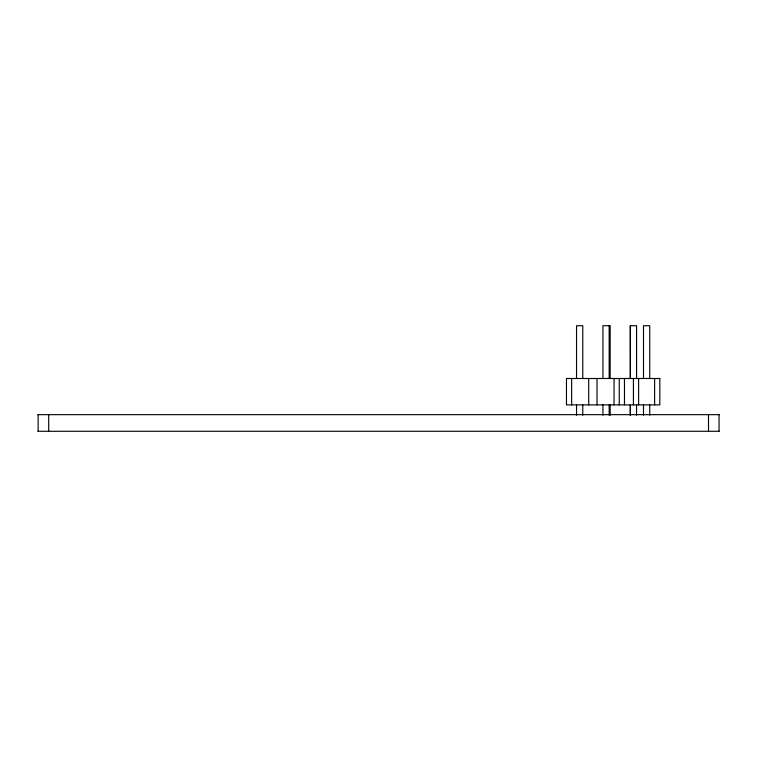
<?xml version="1.0" encoding="UTF-8"?>
<svg xmlns="http://www.w3.org/2000/svg" width="757" height="757" viewBox="0 0 757 757"><rect width="100%" height="100%" fill="white"/><g stroke="black" fill="none" stroke-linecap="round" stroke-linejoin="round"><path stroke-width="1.14" d="M630.335 325.718L630.335 378.5L630.297 325.718L636.571 325.718L636.571 378.5M37.85 414.656L719.15 414.656M37.85 431.282L719.15 431.282M719.055 414.656L719.055 431.282M708.505 414.656L708.505 431.282M654.616 378.5L654.616 404.891M649.733 378.5L649.733 325.718L643.497 325.718L643.497 378.5M649.733 404.891L649.733 415.224M643.497 404.891L643.497 415.224M638.615 378.5L638.615 404.891M636.571 404.891L636.533 415.224M633.42 378.5L633.42 404.891M624.468 378.5L624.468 404.891M619.245 378.5L619.245 404.891M614.05 378.5L614.05 404.891M610.142 378.5L610.18 325.718L602.932 325.718L602.932 378.5M610.142 404.891L610.18 415.224M609.167 325.718L609.167 378.5M609.167 404.891L609.167 415.224M602.932 404.891L602.932 415.224M597.008 378.5L597.008 404.891M588.7 378.5L588.7 404.891M582.776 378.5L582.776 325.718L576.541 325.718L576.541 378.5M582.776 404.891L582.776 415.224M576.541 404.891L576.541 415.224M571.658 378.5L571.658 404.891M48.694 414.656L48.694 431.282M38.143 414.656L38.143 431.282M659.811 378.5L566.463 378.5L566.463 404.891L659.811 404.891L659.811 378.5M630.335 415.224L630.335 404.891L630.297 415.224"/></g></svg>
